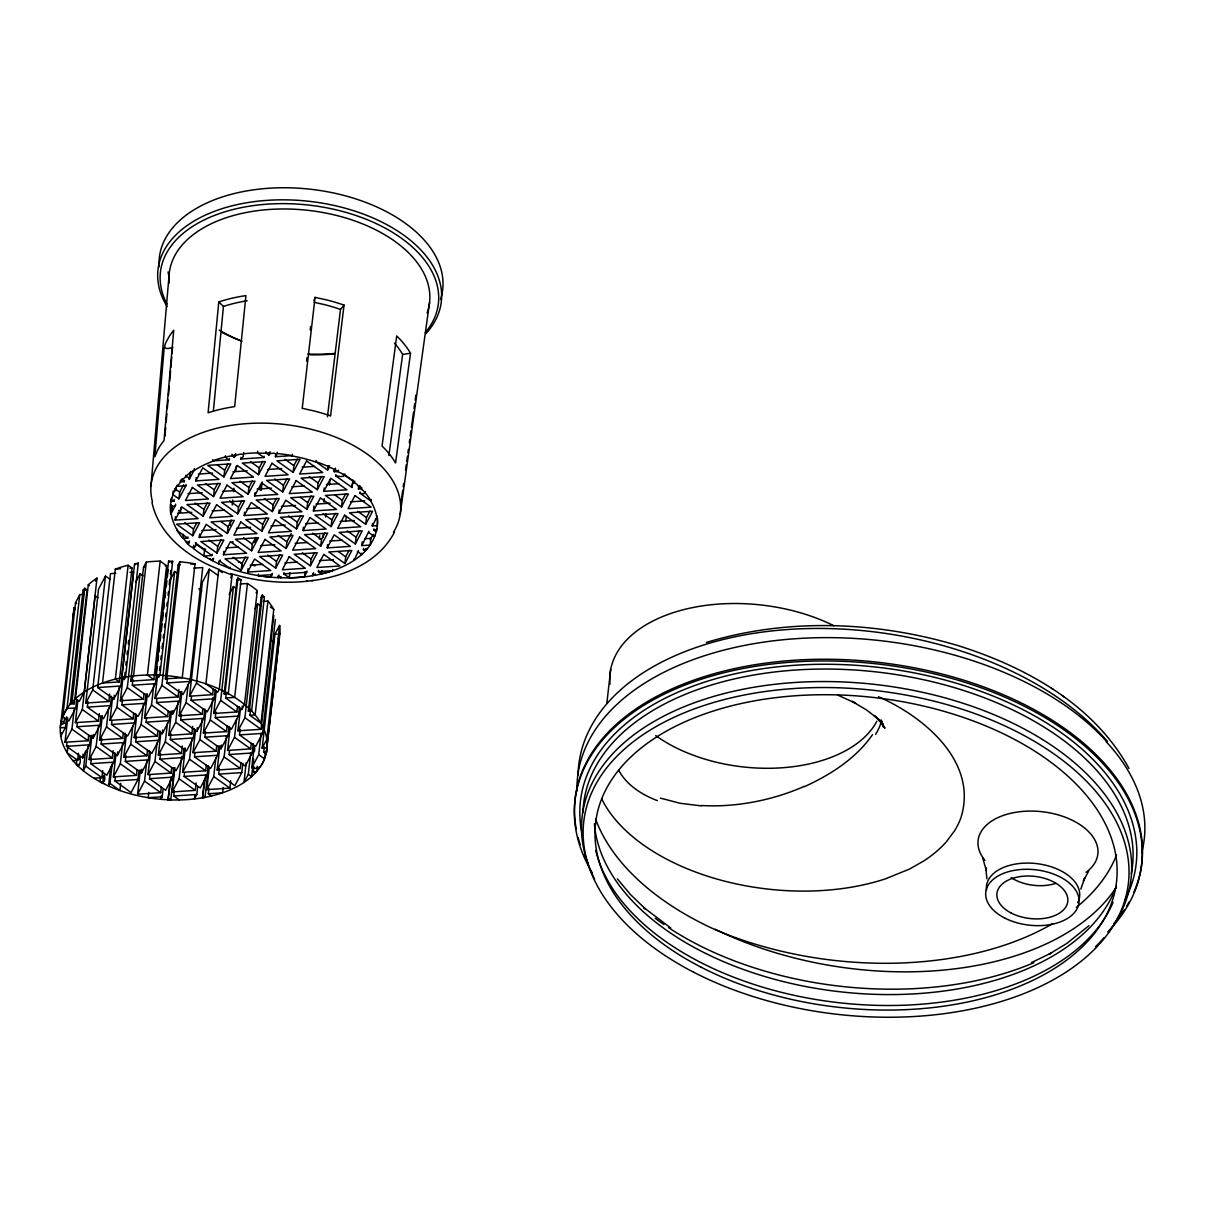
<?xml version="1.0" encoding="UTF-8"?>
<svg xmlns="http://www.w3.org/2000/svg" width="1205" height="1205" viewBox="0 0 1205 1205"><rect width="100%" height="100%" fill="white"/><g stroke="black" fill="none" stroke-linecap="round" stroke-linejoin="round"><path stroke-width="1.5" d="M150.941 486.398L169.257 273.158M164.272 346.95L154.797 456.815L157.659 450.098A125.922 74.906 6.4 0 1 164.031 440.488L173.716 330.245A128.784 76.608 6.4 0 0 167.194 340.081C163.654 346.061 162.72 350.956 172.963 347.191M164.949 436.074L165.688 427.489M166.139 422.337L166.877 413.752M167.314 408.6L168.052 400.015M168.504 394.863L169.242 386.293M169.679 381.142L170.568 370.839M170.869 367.404L171.758 357.102M172.044 353.668L172.496 348.516M175.734 490.872L176.035 487.483M181.006 507.23L180.539 512.321A117.503 69.89 6.4 0 1 178.641 510.438M218.783 301.913L208.103 412.788A125.922 74.906 6.4 0 1 234.674 406.612L245.941 295.602A128.784 76.608 6.4 0 0 218.783 301.913L223.437 306.432L213.436 410.378M230.14 525.275L230.667 520.229M232.219 505.046L232.731 500M233.604 491.565L233.951 488.191M235.668 471.336L236.195 466.29M254.496 542.235L254.857 538.876M260.16 490.074L260.717 485.028M255.761 540.789L256.123 537.43M261.244 490.315L262.163 481.895M75.343 608.57L74.017 607.621L60.31 727.835L65.416 727.504L66.621 716.824M76.608 700.783L75.81 707.892L68.881 720.982L62.765 716.598L75.538 602.711L79.756 594.592L83.612 594.336M61.169 732.715L60.777 736.27L65.416 727.504M63.88 723.407C61.124 717.623 58.894 726.72 63.88 723.407L64.483 718.075M62.765 716.598L66.983 708.48L79.756 594.592M88.718 735.125L88.085 740.729L64.995 742.25L67.721 717.984M70.297 704.066L83.07 590.179L84.757 588.266L87.046 589.908L74.273 703.795L70.297 704.066L71.984 702.154L84.757 588.266M90.661 735.487L89.622 744.811L82.693 757.9L66.531 746.347L66.953 742.611M67.947 745.654L67.149 752.779L77.707 760.325L78.506 753.215M64.995 742.25L71.939 729.161L74.243 708.63M88.281 584.787L75.493 698.674L79.259 701.37L84.214 692.016L97.003 578.129A103.916 61.817 6.4 0 0 88.281 584.787L89.456 585.63M99.322 713.646L98.479 721.117L75.388 722.639L77.903 700.241M101.054 715.875L100.015 725.214L93.071 738.304L76.924 726.736L77.346 723M75.388 722.639L82.332 709.564L95.105 595.662L98.042 597.77M80.027 757.297C81.804 768.007 74.364 768.489 77.135 759.255M79.048 759.165L79.44 755.595M109.7 694.05L108.872 701.521L85.781 703.042L98.554 589.155L105.483 576.065L109.896 579.213M111.447 696.279L110.393 705.603L103.464 718.692L87.317 707.139L87.935 701.536M82.693 757.9L83.1 754.164M85.495 751.137L83.296 770.718L85.751 766.094L87.95 746.513M85.781 703.042L92.71 689.953L105.483 576.065M113.134 750.579L112.291 758.05L89.2 759.572L91.926 735.291M130.004 572.345L133.559 572.104L120.786 686.007L113.857 699.081L97.695 687.528L110.468 573.64L115.8 573.279M93.071 738.304L93.493 734.568M114.867 752.809L113.827 762.132L106.883 775.222L90.737 763.669L91.369 758.066M115.303 569.121L102.53 683.009L119.25 681.91L132.038 568.022L128.137 565.235A103.916 61.817 6.4 0 0 115.303 569.121L120.53 568.775M89.2 759.572L96.144 746.482L98.449 725.952M123.317 732.836L122.684 738.439L99.593 739.96L102.32 715.695M125.26 733.197L124.22 742.536L117.277 755.61L101.13 744.057L101.747 738.454M104.233 774.619C107.185 784.606 97.59 785.66 100.934 776.607M99.593 739.96L106.522 726.886L108.616 708.209M93.824 778.189L101.898 777.647L102.696 770.537M102.681 783.175L103.479 776.05M133.695 713.24L133.077 718.828L109.986 720.364L112.502 697.951M128.137 565.235L115.364 679.123L119.25 681.91M113.857 699.081L114.279 695.36M135.653 713.586L134.599 722.925L127.67 736.014L111.508 724.446L111.929 720.726M109.986 720.364L116.915 707.275L119.22 686.73M110.77 766.425L108.586 786.006L109.956 783.401L112.155 763.834M121.78 677.722L134.553 563.82L138.319 563.142L125.531 677.044L124.251 679.484L121.78 677.722L125.531 677.044M144.088 693.628L143.455 699.231L120.364 700.753L122.88 678.355M137.129 769.754L136.496 775.357L113.406 776.894L115.921 754.481M124.251 679.484L125.049 672.36M125.847 665.25L126.239 661.681M127.037 654.571L127.444 651.016M128.242 643.892L128.634 640.337M146.031 693.99L144.992 703.328L138.063 716.403L121.901 704.85L122.533 699.246M117.277 755.61L117.698 751.89M139.072 770.115L138.033 779.454L131.089 792.544L114.942 780.976L115.364 777.24M120.364 700.753L127.308 687.663L140.081 573.776L143.018 575.885M113.406 776.894L120.334 763.804L122.639 743.259M130.758 681.156L143.531 567.254L146.302 562.042A103.916 61.817 6.4 0 1 160.175 561.123L166.621 565.732L153.848 679.62L130.758 681.156L133.529 675.945L146.302 562.042M120.696 783.401L119.897 790.525L109.956 783.401M147.507 750.158L146.889 755.761L123.799 757.282L126.314 734.884M157.268 666.907L155.385 683.717L148.441 696.806L132.294 685.238L132.927 679.635M149.465 750.519L148.411 759.858L141.482 772.932L125.32 761.379L125.953 755.776M123.799 757.282L130.727 744.193L132.821 725.531M157.9 730.546L157.268 736.15L134.192 737.671L136.692 715.273M159.858 730.908L158.804 740.247L151.875 753.336L135.713 741.768L136.346 736.165M134.192 737.671L141.121 724.597L143.425 704.051M160.175 561.123L147.402 675.011L153.848 679.62M168.293 710.95L167.661 716.553L144.57 718.075L147.296 693.794M161.319 787.076L160.702 792.679L137.611 794.2L140.337 769.935M170.236 711.312L169.197 720.635L162.253 733.725L146.106 722.172L146.528 718.436M170.523 504.428L170.372 505.693A103.916 61.817 6.4 0 0 170.839 514.128L171.592 507.395A103.916 61.817 6.4 0 1 171.291 505.287M171.441 498.117L170.869 501.476L171.306 499.367M141.482 772.932L141.904 769.197M173.204 491.098L172.827 494.457L174.755 490.194M175.629 504.097L175.478 505.362C169.378 510.152 169.137 499.563 173.957 501.265L174.138 499.578M144.57 718.075L151.514 704.985L153.818 684.455M155.806 675.026L168.58 561.138L172.677 561.289L159.904 675.177L158.834 677.195L155.806 675.026L159.904 675.177M177.18 485.073L174.8 490.119M157.9 661.319L158.518 655.716M158.94 651.98L159.572 646.377M160.19 640.774L160.822 635.171M161.244 631.435L162.088 623.964M162.494 620.229L163.338 612.773M163.76 609.037L164.392 603.434M165.01 597.831L165.642 592.227M166.275 586.624L166.893 581.021M167.314 577.285L168.158 569.829M137.611 794.2L144.54 781.126L146.844 760.581M178.882 689.471L178.054 696.942L154.963 698.463L157.478 676.065M175.071 520.108L182 507.019L198.147 518.587L175.071 520.108L175.448 516.749M180.539 480.238L180.358 481.925L182.181 478.746M171.713 767.48L171.08 773.083L148.004 774.604L150.52 752.191M159.632 670.085L160.039 666.516M160.837 659.406L161.229 655.836M162.027 648.727L162.63 643.38M163.232 638.048L163.624 634.493M164.422 627.368L164.829 623.813M165.627 616.689L166.019 613.134M166.817 606.01L167.224 602.455M168.022 595.33L168.414 591.776M169.212 584.666L169.815 579.319M170.417 573.987L170.809 570.417M173.957 501.265L171.517 499.518L173.038 494.622L178.942 498.84L179.696 492.107L183.597 484.756M180.63 691.7L179.59 701.039L172.646 714.128L156.499 702.56L156.921 698.825M173.671 767.841L172.616 777.165L165.688 790.254L149.525 778.701L149.947 774.966M177.346 529.372L177.21 530.637A103.916 61.817 6.4 0 0 182.558 538.033L182.904 538.454M148.772 792.363L148.17 797.71L162.223 796.776L163.021 789.652M186.007 484.5L185.871 485.751L177.406 486.308L180.765 481.895L184.335 481.669L184.486 480.403M154.963 698.463L161.892 685.389L174.68 571.486L177.617 573.595M185.706 475.282L185.57 476.532A103.916 61.817 6.4 0 1 194.276 469.875L194.427 468.609M148.004 774.604L154.933 761.515L157.027 742.852M165.356 678.867L178.129 564.964L179.816 561.786A103.916 61.817 6.4 0 1 195.014 563.85L182.241 677.752L165.356 678.867L167.043 675.689L179.816 561.786M182.317 746L181.473 753.471L158.382 754.993L160.898 732.595M184.335 481.669C179.364 480.343 188.191 473.369 189.321 479.229L190.375 471.953M193.869 568.127L202.741 567.54L189.968 681.428L183.04 694.517L166.877 682.964L167.51 677.361M195.948 542.687C196.37 555.791 180.765 538.756 183.431 534.297M162.253 733.725L162.675 729.989M184.049 748.23L183.009 757.568L176.081 770.643L159.919 759.09L160.551 753.487M186.745 541.196L186.609 542.461L189.29 542.28L189.441 541.015M182.994 538.499L187.769 538.183L187.905 536.933M158.382 754.993L165.326 741.918L167.42 723.241M188.598 541.617L188.311 544.133L189.29 542.28M195.843 480.9L202.771 467.811L218.933 479.379L195.843 480.9L196.219 477.542M161.289 795.752L160.883 799.307L162.223 796.776M192.71 726.404L191.866 733.86L168.775 735.396L171.502 711.116M172.646 714.128L173.068 710.393M192.755 535.758L199.684 522.684L176.593 524.205L192.755 535.758L193.508 529.04L196.972 522.488M194.442 728.618L193.403 737.957L186.459 751.046L170.312 739.478L170.929 733.89M193.342 548.576L193.719 545.217M168.775 735.396L175.704 722.307L178.009 701.762M174.379 767.871L170.779 799.894L168.037 799.789L170.221 780.207M168.037 799.789L171.14 777.089M202.877 708.661L202.259 714.264L179.168 715.785L181.895 691.519M199.262 537.43L206.206 524.341L222.353 535.909L199.262 537.43L199.638 534.071M196.129 782.934L195.285 790.39L172.195 791.926L174.921 767.645M203.133 516.162L210.077 503.072L186.986 504.594L203.133 516.162L203.901 509.429L207.365 502.892M204.835 709.022L203.781 718.361L196.852 731.435L180.705 719.882L181.322 714.279M179.229 799.954L173.731 796.008L174.333 790.676M212.743 459.617L212.592 460.867A103.916 61.817 6.4 0 1 225.154 457.041M179.168 715.785L186.097 702.696L188.191 684.033M218.949 560.943L218.617 563.88L203.841 556.062L204.594 549.344A103.781 61.726 6.4 0 1 195.331 542.837M172.195 791.926L179.138 778.837L181.654 756.424M213.27 689.049L212.637 694.652L189.562 696.189L202.335 582.286L209.263 569.212L218.075 575.508M206.311 765.19L205.678 770.793L182.588 772.315L185.314 748.049M213.526 496.55L220.47 483.461L197.379 484.997L213.526 496.55L214.279 489.833L217.744 483.28M215.228 689.411L214.174 698.749L207.245 711.839L191.083 700.271L191.505 696.535M208.254 765.552L207.215 774.89L200.271 787.965L184.124 776.412L184.546 772.676M189.562 696.189L196.49 683.099L209.263 569.212M210.529 558.563C209.324 560.491 214.415 560.129 213.647 558.337M203.841 556.062L211.96 555.505L212.11 554.255M182.588 772.315L189.531 759.225L191.836 738.695M212.999 558.518L212.818 560.867M225.425 456.981L225.561 455.716M216.689 745.579L216.072 751.182L192.981 752.718L195.496 730.305M223.919 476.954L230.848 463.865L207.757 465.386L223.919 476.954L224.672 470.221L228.137 463.684M196.852 731.435L197.274 727.7M216.96 553.08L223.889 539.991L200.798 541.527L216.96 553.08L217.713 546.362L221.178 539.81M218.647 745.94L217.593 755.279L210.664 768.368L194.517 756.8L194.924 753.065M213.692 460.807L229.327 459.768L229.462 458.502M218.677 569.95L205.904 683.838L217.623 692.227L219.28 689.109L232.053 575.222A103.916 61.817 6.4 0 0 218.677 569.95L222.338 572.571M192.981 752.718L199.91 739.629L202.214 719.084M219.837 561.59L220.154 560.009M231.978 454.315C230.923 456.349 236.376 455.37 235.743 453.637M194.849 795.39L194.457 798.96L196.822 794.487L197.62 787.377M227.082 725.982L226.465 731.586L203.374 733.107L205.889 710.694M229.327 459.768C220.816 457.418 232.399 454.315 234.312 457.343L234.583 454.827M223.467 554.752L230.411 541.663L246.558 553.216L223.467 554.752L223.844 551.393M227.338 533.484L234.282 520.394L211.191 521.916L227.338 533.484L228.091 526.751L231.571 520.214M229.04 726.344L227.986 735.668L221.057 748.757L204.895 737.204L205.528 731.601M203.374 733.107L210.303 720.018L212.818 697.62M208.224 768.895L205.031 797.364L202.455 797.815L204.458 780.027M264.061 456.228L263.91 457.478L240.819 459.015L241.015 457.328M202.455 797.815L205.739 774.8M377.752 520.62C377.572 534.418 370.809 547.612 359.903 556.017A118.15 70.282 6.4 0 1 356.093 558.939L354.074 560.355A103.63 61.636 6.4 0 1 315.108 575.267L312.547 575.719A103.615 61.636 6.4 0 1 280.855 577.782L278.099 577.677A103.54 61.591 6.4 0 1 229.929 568.414L230.08 567.163M237.475 706.371L236.843 711.974L213.752 713.496L216.267 691.098M243.726 452.538L243.591 453.788A103.916 61.817 6.4 0 1 257.463 452.869L257.659 451.182M230.712 780.644L229.884 788.115L206.793 789.637L209.309 767.224M237.731 513.872L244.66 500.783L221.584 502.319L237.731 513.872L238.485 507.139L241.949 500.602M239.418 706.733L238.379 716.071L231.45 729.161L215.288 717.593L215.921 711.989M211.478 795.978L208.329 793.734L208.917 788.386M213.752 713.496L220.696 700.421L233.469 586.519L236.406 588.627M206.793 789.637L213.722 776.547L215.816 757.885M224.145 693.899L236.918 579.997L237.942 578.069L241.075 579.726L228.287 693.628L224.145 693.899L225.169 691.956L237.942 578.069M244.254 515.544L251.182 502.455L267.329 514.008L244.254 515.544L244.63 512.17M240.895 762.901L240.277 768.504L217.186 770.025L219.913 745.759M248.125 494.261L255.053 481.187L231.963 482.708L248.125 494.261L248.878 487.543L252.342 481.006M240.141 583.988L247.447 583.506A103.916 61.817 6.4 0 1 257.283 590.601L244.51 704.503L241.828 709.549L225.681 697.996L226.284 692.649M221.057 748.757L221.479 745.021M241.151 570.402L248.094 557.312L225.004 558.849L241.151 570.402L241.904 563.669L245.383 557.132M242.853 763.262L241.798 772.601L234.87 785.675L218.707 774.122L219.34 768.519M217.186 770.025L224.115 756.951L226.419 736.406M254.632 495.933L261.575 482.844L277.722 494.412L254.632 495.933L255.008 492.574M223.136 787.452L222.548 792.785L208.329 793.734M251.288 743.304L250.655 748.892L227.564 750.429L230.08 728.016M247.673 572.074L254.601 558.984L270.764 570.537L247.673 572.074L248.049 568.7M258.503 474.665L265.446 461.575L242.356 463.097L258.503 474.665L259.271 467.932L262.735 461.394M247.447 583.506L234.674 697.394L225.681 697.996M251.544 550.79L258.473 537.716L235.397 539.238L251.544 550.79L252.297 544.073L255.761 537.52M253.231 743.651L252.191 752.989L245.263 766.079L229.101 754.511L229.522 750.79M291.324 455.671L275.418 456.725C280.283 452.884 269.498 452.071 268.896 455.053L265.868 452.884L266.004 451.619M227.564 750.429L234.508 737.34L236.602 718.662M273.821 615.409L261.048 729.296L237.957 730.817L240.473 708.42M268.896 455.053L269.182 452.538M270.116 451.77L269.965 453.035L265.868 452.884M241.828 709.549L242.235 705.994M261.937 531.194L268.866 518.105L245.775 519.626L261.937 531.194L262.69 524.461L266.154 517.924M275.358 619.49L262.585 733.393L255.641 746.467L239.494 734.914L240.126 729.311M272.435 573.369L270.959 577.165A103.916 61.817 6.4 0 1 258.232 575.568L258.382 574.303M237.957 730.817L244.901 717.728L257.674 603.841L260.611 605.949M275.418 456.725L275.749 453.788M248.351 711.221L261.124 597.319L262.313 595.074L264.362 597.108L251.589 710.995L248.351 711.221L249.54 708.962L262.313 595.074M277.24 452.282L277.105 453.547A103.916 61.817 6.4 0 1 292.303 455.611L292.438 454.345M272.33 511.583L279.259 498.493L256.168 500.03L272.33 511.583L273.083 504.865L276.548 498.313M263.308 601.37L267.917 601.069A103.916 61.817 6.4 0 1 273.776 609.369L260.988 723.256L249.887 715.303L250.474 709.971M246.166 762.901L243.967 782.467L248.32 774.258L250.715 752.914M267.917 601.069L255.144 714.957L249.887 715.303M270.959 577.165L271.276 574.228M278.837 513.255L285.781 500.165L301.928 511.733L278.837 513.255L279.214 509.896M265.341 751.709C265.175 758.834 262.027 771.336 251.77 767.751L254.165 746.392M282.708 491.986L289.652 478.897L266.561 480.418L282.708 491.986L283.461 485.254L286.941 478.716M252.402 769.498L251.604 776.607L248.32 774.258M253.201 762.373L253.592 758.819M254.406 751.694L254.797 748.139M275.749 568.112L282.678 555.023L259.587 556.559L275.749 568.112L276.502 561.394L279.967 554.842M257.162 766.29C257.795 767.781 256.439 775.854 253.306 771.833L253.909 766.5M278.34 575.583L278.099 577.677L278.957 575.041M251.77 767.751L258.714 754.661L261.108 733.303M280.991 576.532L280.855 577.782L278.942 576.397M267.133 747.808L262.163 748.139L274.936 634.252L279.605 625.455A103.916 61.817 6.4 0 1 279.906 633.92L266.124 753.969L263.699 752.236L264.287 746.889M293.101 472.375L300.03 459.286L276.954 460.822L293.101 472.375L293.854 465.657L297.319 459.105M286.142 548.516L293.071 535.427L269.98 536.948L286.142 548.516L286.895 541.783L291.218 533.604M307.019 571.095L304.519 576.818A103.916 61.817 6.4 0 1 289.305 577.813L283.793 573.881L283.943 572.616M279.605 625.455L266.817 739.343L262.163 748.139M266.124 753.969L279.319 638.153L278.25 638.228M289.305 577.813L289.863 572.767M296.52 528.905L303.464 515.815L280.373 517.352L296.52 528.905L297.274 522.172L300.753 515.635M303.042 530.577L309.971 517.487L326.133 529.04L303.042 530.577L303.419 527.203M306.913 509.293L313.842 496.219L290.767 497.74L306.913 509.293L307.667 502.575L311.131 496.038M316.117 460.431L316.011 461.726A103.916 61.817 6.4 0 1 329.342 466.968L329.492 465.717M304.519 576.818L305.076 571.773M313.436 510.965L320.364 497.876L336.526 509.444L313.436 510.965L313.993 505.919M317.307 489.697L324.235 476.608L301.145 478.129L317.307 489.697L318.06 482.964L321.524 476.427M310.333 565.823L317.276 552.749L294.186 554.27L310.333 565.823L311.101 559.105L314.565 552.568M312.728 574.047L312.547 575.719L313.541 572.752M323.829 491.369L330.757 478.28L346.904 489.833L323.829 491.369L324.205 487.995M315.258 574.002L315.108 575.267L313.511 574.092M291.233 455.791A103.615 61.636 6.4 0 1 316.704 462.313L327.7 470.086L328.167 465.883M320.726 546.226L327.67 533.137L304.579 534.659L320.726 546.226L321.479 539.494L324.943 532.956M332.746 569.393L332.61 570.643A103.916 61.817 6.4 0 1 321.539 573.851L318.391 571.592L318.527 570.327M321.539 573.851L321.916 570.477M335.879 474.589L335.743 475.855C352.523 478.807 339.328 470.447 334.207 471.757L334.357 470.492M334.403 470.07L334.493 469.227M335.427 468.143C333.89 469.784 339.057 472.601 338.5 470.221M327.248 547.883L334.177 534.809L350.339 546.362L327.248 547.883L327.624 544.524M331.119 526.615L338.048 513.541L314.957 515.062L331.119 526.615L331.872 519.897L335.336 513.345M344.871 473.987L344.735 475.252A103.916 61.817 6.4 0 1 354.571 482.362L354.722 481.096M341.512 507.019L348.441 493.93L325.35 495.451L341.512 507.019L342.265 500.286L345.73 493.749M335.743 475.855L351.89 487.407L352.975 480.072M344.931 563.548L351.86 550.459L328.784 551.98L344.931 563.548L345.684 556.815L349.149 550.278M360.084 491.911L359.949 493.161C369.528 496.189 361.801 487.151 358.412 489.079C360.024 485.208 351.86 478.551 351.89 487.407M359.753 485.555L361.651 488.853L361.801 487.603M355.324 543.937L362.253 530.848L339.162 532.384L355.324 543.937L356.078 537.219L359.542 530.667M354.27 558.668L354.074 560.355L358.518 550.866M365.205 492.815L365.356 491.565M373.309 534.342L370.869 538.349L370.116 545.067L361.831 545.609L362.027 543.922M362.118 543.078L362.268 541.828M361.846 553.231L361.711 554.496L358.382 552.131M365.702 524.326L372.646 511.251L349.555 512.773L365.702 524.326L366.471 517.608L369.935 511.071M365.522 548.953C366.877 552.508 362.479 550.143 363.503 548.441M371.245 499.442L371.065 501.114A103.916 61.817 6.4 0 0 365.356 492.981M366.832 548.245L366.682 549.495L363.368 549.691M361.831 545.609L368.911 531.254M377.029 515.951L376.879 517.201A103.916 61.817 6.4 0 1 377.195 525.666L372.225 525.998L372.511 523.482M376.397 529.718C377.677 533.559 372.947 530.486 373.896 528.829M374.74 535.427L374.604 536.692L368.775 532.52M376.713 528.634L376.578 529.899L373.761 530.095M606.838 703.313L610.694 669.408M306.612 361.123L307.019 357.659M310.212 329.914L310.619 326.45M315.062 297.364L302.229 408.329L313.782 410.89A125.922 74.906 6.4 0 1 330.577 415.921L344.043 305.121A128.784 76.608 6.4 0 0 326.856 299.97L315.062 297.364L313.963 300.572M327.459 416.764L340.503 309.429L344.043 305.121M319.325 539.042L319.732 535.668M323.874 502.033L324.296 498.674M323.03 537.234L323.452 533.875M325.516 517.05L325.937 513.692M329.447 485.088L330.065 480.042M345.684 521.464L346.332 516.418M388.869 455.55L402.651 354.391A120.364 71.592 6.4 0 0 394.412 343.124M410.513 353.231L395.571 462.961A125.922 74.906 6.4 0 0 382.06 446.061L396.701 335.939A128.784 76.608 6.4 0 1 410.513 353.231L402.651 354.391M401.536 498.75L400.678 504.323M401.777 497.063L402.711 490.254M403.178 486.85L403.66 483.461M405.543 469.86L406.251 464.753M406.718 461.349L407.426 456.258M407.893 452.854L408.359 449.45M409.308 442.657L409.775 439.253M410.242 435.849L410.95 430.757M411.417 427.353L413.541 412.05M414.008 408.661L414.716 403.555M415.183 400.15L415.891 395.059M400.196 514.324L429.567 302.334M74.017 607.621L73.61 609.579L75.312 609.61M1080.825 889.139L1084.575 878.355L1083.446 880.885L1088.687 870.974M394.472 532.128C378.837 562.479 344.058 576.638 311.824 580.674M95.451 581.051L97.003 578.129M137.581 564.527L138.319 563.142M172.556 505.573L171.713 507.169A103.781 61.726 6.4 0 0 172.33 510.302M170.959 513.887L175.478 505.362M178.942 498.84L185.871 485.751M189.321 479.229L194.005 470.402M135.743 581.955L140.081 573.776M171.743 563.051L172.677 561.289M234.312 457.343C235.276 453.788 249.299 451.935 240.819 459.015M169.468 581.307L174.68 571.486M230.712 577.752L232.053 575.222M229.131 594.698L233.469 586.519M256.108 592.815L257.283 590.601M327.7 470.086C327.218 464.949 336.662 469.287 334.207 471.757M255.068 608.751L257.674 603.841M358.412 489.079L359.512 487.016L358.608 486.157M372.225 525.998L376.804 517.367A103.615 61.636 6.4 0 0 370.643 500.919L359.949 493.161M872.556 734.613C855.957 758.548 830.516 774.8 804.383 786.669M370.086 539.463L370.869 538.349L364.663 538.74M1088.853 925.741L1066.832 943.425L1049.148 954.134L1051.528 952.914L1031.39 962.614M706.446 642.416C788.356 617.593 877.466 621.403 958.984 645.91C1026.163 667.163 1094.11 704.714 1128.965 768.474M230.757 573.535C255.445 581.172 281.684 583.988 307.396 581.202M306.191 581.352L313.18 580.509M205.618 549.269L204.594 549.344L205.392 549.826M198.373 474.062L212.577 473.113M232.972 471.773L247.176 470.839M267.555 469.483L281.759 468.549M302.154 467.194L314.58 466.38M187.98 493.658L202.199 492.725M222.579 491.384L235.005 490.556M257.162 489.094L271.381 488.146M291.761 486.805L304.187 485.976M326.344 484.515L338.786 483.702M177.602 513.27L191.806 512.336M212.185 510.98L224.612 510.167M246.784 508.691L259.211 507.877M281.368 506.416L295.571 505.467M315.966 504.127L330.17 503.178M350.55 501.837L364.769 500.903M201.792 530.592L216.011 529.643M236.391 528.302L250.595 527.368M270.974 526.013L285.193 525.079M305.573 523.723L318 522.91M340.172 521.449L354.375 520.5M375.433 519.114L377.888 518.948M225.998 547.898L238.439 547.085M260.596 545.624L274.8 544.675M295.18 543.335L307.621 542.506M329.778 541.045L342.205 540.232M129.944 568.158L132.038 568.022M143.531 567.254L144.977 567.163M165.175 565.823L166.621 565.732M178.129 564.964L180.238 564.829M190.797 564.136L195.014 563.85M250.203 565.22L262.63 564.407M284.802 562.931L297.228 562.117M319.385 560.656L333.589 559.707M258.232 575.568L272.285 574.634M283.793 573.881L306.883 572.345M318.391 571.592L332.61 570.643M83.07 590.179L87.046 589.908M236.918 579.997L237.957 579.936M238.741 579.891L241.075 579.726M261.124 597.319L264.362 597.108M74.047 613.887L73.083 613.948A103.916 61.817 6.4 0 0 73.053 617.593M274.936 634.252L277.105 634.101M278.973 633.981L279.906 633.92M97.695 687.528L120.786 686.007M132.294 685.238L155.385 683.717M166.877 682.964L189.968 681.428M66.983 708.48L75.81 707.892M87.317 707.139L110.393 705.603M121.901 704.85L144.992 703.328M156.499 702.56L179.59 701.039M191.083 700.271L214.174 698.749M76.924 726.736L100.015 725.214M111.508 724.446L134.599 722.925M146.106 722.172L169.197 720.635M180.705 719.882L203.781 718.361M215.288 717.593L238.379 716.071M66.531 746.347L89.622 744.811M101.13 744.057L124.22 742.536M135.713 741.768L158.804 740.247M170.312 739.478L193.403 737.957M204.895 737.204L227.986 735.668M239.494 734.914L262.585 733.393M72.903 760.641L77.707 760.325M76.533 764.603L79.229 764.422M90.737 763.669L113.827 762.132M125.32 761.379L148.411 759.858M159.919 759.09L183.009 757.568M194.517 756.8L217.593 755.279M229.101 754.511L252.191 752.989M263.699 752.236L266.546 752.04M100.331 781.94L103.434 781.744M114.942 780.976L138.033 779.454M149.525 778.701L172.616 777.165M184.124 776.412L207.215 774.89M218.707 774.122L241.798 772.601M253.306 771.833L256.56 771.622M173.731 796.008L196.822 794.487M266.275 453.17L257.855 453.155L263.91 457.478M701.265 805.889L680.147 803.283L660.415 798.132M314.174 302.319L324.446 304.609A120.364 71.592 6.4 0 1 340.503 309.429M219.717 569.649C189.486 558.141 159.12 535.758 151.966 502.455M837.927 695.164L855.565 703.223L852.086 701.37L866.606 709.986L878.701 719.385L874.107 715.439L883.129 724.747L878.746 719.264L884.967 728.287L881.94 722.864M878.49 696.776C923.813 716.523 978.008 761.575 961.138 817.035A172.511 102.621 6.4 0 1 954.661 830.652L946.528 841.602A179.741 106.914 6.4 0 1 923.843 860.912L909.654 868.986L885.404 878.867A187.242 111.372 6.4 0 1 839.117 888.974A190.661 113.406 6.4 0 1 699.548 873.489A187.724 111.658 6.4 0 1 642.175 844.087C625.666 832.113 610.679 817.156 601.596 798.674M225.169 691.956L228.287 693.628M1062.494 695.842L1064.392 697.153M670.778 928.001L643.606 907.455L645.639 909.173L630.305 894.381L617.382 878.852M1051.393 688.236L1053.11 689.426M343.561 474.183L352.643 480.69M285.043 459.346L293.854 465.657M309.248 476.668L318.06 482.964M334.915 495.029L342.265 500.286M357.659 511.297L366.471 517.608M250.459 461.636L259.271 467.932M274.65 478.957L283.461 485.254M300.331 497.319L307.667 502.575M323.06 513.586L331.872 519.897M347.266 530.908L356.078 537.219M217.322 464.964L224.672 470.221M240.066 481.232L248.878 487.543M264.272 498.554L273.083 504.865M288.462 515.876L297.274 522.172M312.667 533.197L321.479 539.494M338.349 551.559L345.684 556.815M205.468 483.521L214.279 489.833M229.673 500.843L238.485 507.139M255.34 519.204L262.69 524.461M278.084 535.472L286.895 541.783M302.289 552.794L311.101 559.105M174.906 488.688L179.696 492.107M195.09 503.133L203.901 509.429M220.756 521.494L228.091 526.751M243.485 537.761L252.297 544.073M267.691 555.083L276.502 561.394M184.696 522.729L193.508 529.04M208.902 540.051L217.713 546.362M233.092 557.373L241.904 563.669M177.346 530.727L187.769 538.183M195.812 543.952L211.96 555.505M220.018 561.274L229.929 568.414M270.297 606.883L273.776 609.369M168.58 561.138L170.086 562.223M198.87 588.808L201.807 590.917M271.848 641.03L274.032 642.596M134.553 563.82L135.788 564.708M196.49 683.099L212.637 694.652M220.696 700.421L236.843 711.974M244.901 717.728L261.048 729.296M75.538 602.711L76.683 603.539M161.892 685.389L178.054 696.942M186.097 702.696L202.259 714.264M210.303 720.018L226.465 731.586M234.508 737.34L250.655 748.892M258.714 754.661L264.543 758.834M127.308 687.663L143.455 699.231M151.514 704.985L167.661 716.553M175.704 722.307L191.866 733.86M199.91 739.629L216.072 751.182M224.115 756.951L240.277 768.504M92.71 689.953L108.872 701.521M116.915 707.275L133.077 718.828M141.121 724.597L157.268 736.15M165.326 741.918L181.473 753.471M189.531 759.225L205.678 770.793M213.722 776.547L229.884 788.115M71.984 702.154L74.273 703.795M82.332 709.564L98.479 721.117M106.522 726.886L122.684 738.439M130.727 744.193L146.889 755.761M154.933 761.515L171.08 773.083M179.138 778.837L195.285 790.39M203.344 796.159L205.031 797.364M71.939 729.161L88.085 740.729M96.144 746.482L112.291 758.05M120.334 763.804L136.496 775.357M144.54 781.126L160.702 792.679M168.745 798.448L170.779 799.894M85.751 766.094L101.898 777.647M249.54 708.962L251.589 710.995M881.894 722.955L883.325 725.832L881.036 719.852M982.708 857.99L986.338 870.477L985.675 867.449L986.94 878.776M882 722.488L883.009 726.66L881.924 721.825M1055.881 883.34A35.638 21.208 6.4 0 1 1011.251 877.677M986.518 890.149A46.875 27.881 6.4 0 1 1038.108 863.804A46.875 27.881 6.4 0 1 1077.677 902.681M576.954 791.113A285.133 169.604 6.4 0 1 785.344 639.539A285.133 169.604 6.4 0 1 1106.777 741.647M1106.235 741.783A285.058 165.733 5.8 0 1 1141.647 852.884M578.008 775.026A285.254 172.42 8.5 0 1 790.706 629.311A285.254 172.42 8.5 0 1 1107.455 741.467M576.216 829.085A285.148 169.604 6.4 0 1 877.933 662.268A285.148 169.604 6.4 0 1 1133.875 892.272M1129.221 901.762A285.148 169.604 6.4 0 1 1126.524 906.401M1124.581 909.474A285.148 169.604 6.4 0 1 1113.962 923.587M588.055 863.202A285.148 169.604 6.4 0 1 584.169 855.023M580.192 844.6A285.148 169.604 6.4 0 1 578.144 837.686M1033.875 962.69A273.912 162.931 6.4 0 1 668.474 927.624M663.94 924.566A273.912 162.931 6.4 0 1 655.204 918.315M595.586 819.084A273.912 162.931 6.4 0 0 714.716 929.462A271.667 161.591 6.4 0 0 1052.552 923.708M1116.508 855.038A271.667 161.591 6.4 0 1 1076.336 907.38M1116.433 887.091A274.077 164.302 8.8 0 1 715.017 929.206M1113.074 902.349A264.979 157.614 6.4 0 1 844.389 1003.298A264.979 157.614 6.4 0 1 595.707 850.429M1116.282 886.353A264.979 157.614 6.4 0 1 836.933 991.414A264.979 157.614 6.4 0 1 594.381 823.648M804.172 786.413A142.07 85.826 -14.2 0 1 701.461 805.512M657.312 800.602A132.309 75.072 -11.9 0 1 618.677 770.206M881.503 720.786A119.973 55.987 -19.2 0 1 875.643 734.357M876.863 721.253A131.345 78.129 6.4 0 1 780.87 767.856A131.345 78.129 6.4 0 1 655.671 735.562M594.622 879.123A276.201 164.287 6.4 0 1 871.004 684.003A276.201 164.287 6.4 0 1 1108.359 932.354M1104.051 937.611A276.201 164.287 6.4 0 1 1095.571 946.663M582.964 812.336A276.201 164.287 6.4 0 1 876.186 671.908A276.201 164.287 6.4 0 1 1131.314 873.685M592.212 872.751A285.148 169.604 6.4 0 1 878.249 664.03A285.148 169.604 6.4 0 1 1107.892 931.721M610.031 684.184A142.567 84.802 6.4 0 1 682.858 609.851A142.567 84.802 6.4 0 1 834.026 625.802M984.982 860.385A60.25 35.834 6.4 0 1 1002.349 815.785A60.25 35.834 6.4 0 1 1080.524 825.018A60.25 35.834 6.4 0 1 1086.066 872.315M582.166 834.191A279.62 166.32 6.4 0 1 881.533 667.721A279.62 166.32 6.4 0 1 1124.611 900.557M233.258 542.009A117.503 69.89 6.4 0 1 232.324 541.708M223.437 306.432A120.364 71.592 6.4 0 1 247.161 300.783M255.37 565.778A117.021 69.604 6.4 0 1 251.83 565.115M241.678 562.81A117.021 69.604 6.4 0 1 238.349 561.937M334.192 353.878A122.729 72.993 6.4 0 1 309.941 354.797M242.009 341.286A122.729 72.993 6.4 0 1 219.205 330.095M334.915 353.457A134.147 79.801 6.4 0 1 307.953 354.029M239.313 340.126A134.147 79.801 6.4 0 1 222.097 332.475M169.107 276.773A134.147 79.801 6.4 0 1 168.067 271.923M152.433 501.626A125.441 74.62 6.4 0 1 287.106 424.793A125.441 74.62 6.4 0 1 393.478 532.203M169.212 283.07A130.968 77.903 6.4 0 1 308.977 210.438A130.968 77.903 6.4 0 1 427.082 313.044M167.164 306.642A142.567 84.802 6.4 0 1 307.621 201.145A142.567 84.802 6.4 0 1 425.606 333.996M167.028 304.187A139.855 83.19 6.4 0 1 308.224 205.031A139.855 83.19 6.4 0 1 425.29 332.625M159.135 266.742A142.567 84.802 6.4 0 1 311.493 189.351A142.567 84.802 6.4 0 1 440.503 299.533M230.155 568.414A103.615 61.636 6.4 0 1 218.828 563.88M204.037 556.017A103.615 61.636 6.4 0 1 193.553 548.546M177.572 530.727A103.615 61.636 6.4 0 1 171.2 513.902M194.186 470.522A103.615 61.636 6.4 0 1 213.857 460.897M242.672 565.401A103.54 61.591 6.4 0 1 241.828 565.16M358.322 551.137A118.15 70.282 6.4 0 1 357.343 551.86M192.393 487.423L185.45 500.512L208.54 498.975L192.393 487.423M216.584 504.744L209.655 517.819L232.746 516.297L216.584 504.744M226.977 485.133L220.048 498.222L243.139 496.701L226.977 485.133M237.37 465.537L230.441 478.611L253.517 477.09L237.37 465.537M240.789 522.051L233.86 535.14L256.951 533.619L240.789 522.051M271.953 463.247L265.025 476.321L288.115 474.8L271.953 463.247M264.995 539.373L258.066 552.462L281.157 550.941L264.995 539.373M275.388 519.777L268.444 532.851L291.535 531.33L275.388 519.777M296.159 480.569L289.23 493.643L312.321 492.122L296.159 480.569M306.552 460.958L299.623 474.047L322.714 472.511L306.552 460.958M289.2 556.695L282.271 569.784L305.347 568.263L289.2 556.695M299.593 537.099L292.649 550.173L315.74 548.652L299.593 537.099M323.784 554.405L316.855 567.495L339.946 565.973L323.784 554.405M344.57 515.198L337.641 528.287L360.717 526.766L344.57 515.198M354.963 495.601L348.019 508.676L371.11 507.154L354.963 495.601M1004.563 917.954A46.875 27.881 6.4 0 0 1078.731 903.991A46.875 27.881 6.4 0 0 1013.766 870.447A46.875 27.881 6.4 0 0 1004.563 917.954M700.662 966.967A262.118 155.912 6.4 0 0 1115.438 888.913A262.118 155.912 6.4 0 0 752.116 701.295A262.118 155.912 6.4 0 0 700.662 966.967M693.583 972.179A274.062 163.021 6.4 0 0 1127.262 890.585A274.062 163.021 6.4 0 0 747.371 694.411A274.062 163.021 6.4 0 0 693.583 972.179M1011.221 913.044A35.638 21.208 6.4 0 0 1067.615 902.425A35.638 21.208 6.4 0 0 1018.21 876.909A35.638 21.208 6.4 0 0 1011.221 913.044M104.88 784.274A103.916 61.817 6.4 0 0 266.892 749.962A103.916 61.817 6.4 0 0 119.446 678.189A103.916 61.817 6.4 0 0 104.88 784.274"/></g></svg>
